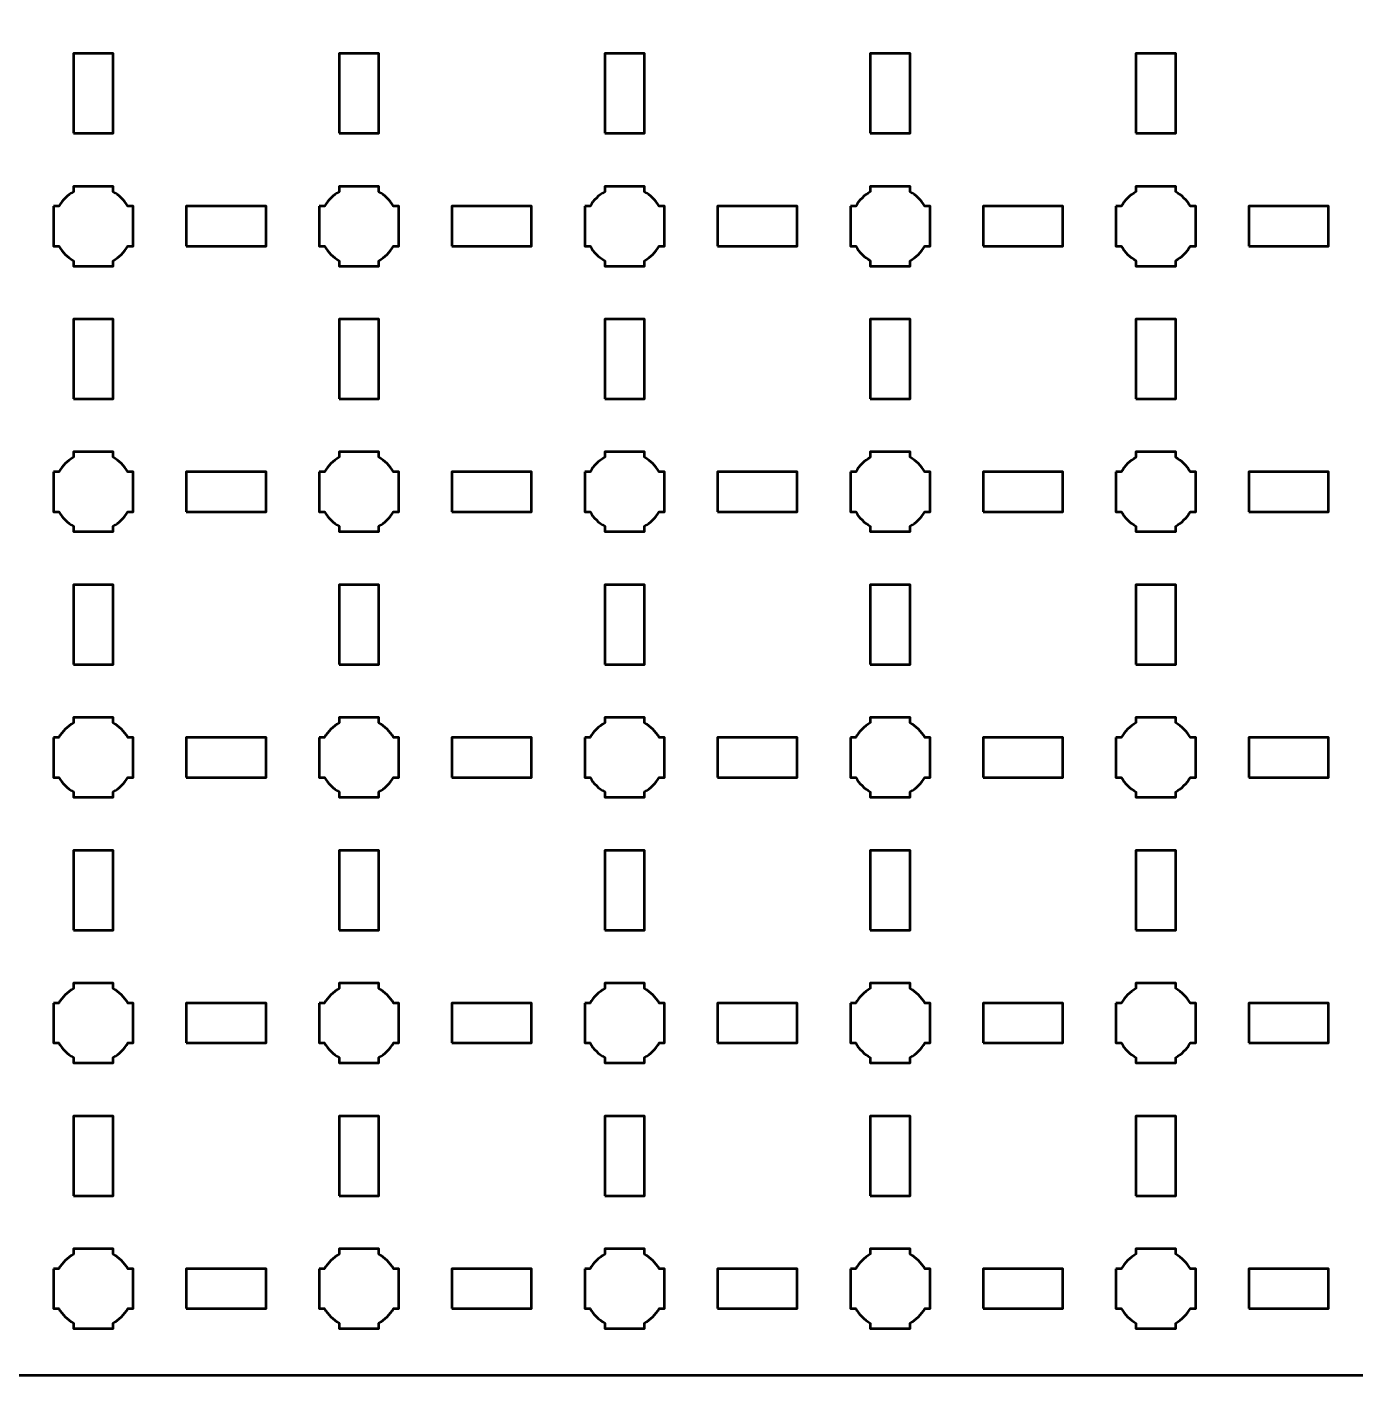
# Model space of a CAD drawing. Header units: centimetres. Extents: x -31.1 to 10.2, y -35.5 to 5.8.
# Drawn here: x -21 to -11, y -35.5 to -25.35 of the extents above; entities that cross this region are included whole.
import ezdxf

# ---------------------------------------------------------------- set-up
doc = ezdxf.new("R2010")
doc.units = ezdxf.units.CM
doc.header["$MEASUREMENT"] = 0
doc.layers.add('Layer 1', color=7, linetype='Continuous')

msp = doc.modelspace()

# ---------------------------------------------------------------- linework, layer by layer
at = {"layer": 'Layer 1', "color": 250, "lineweight": 53}
for points in [[(-20.65, -26.15), (-20.35, -26.15), (-20.35, -25.55), (-20.65, -25.55), (-20.65, -26.15)], [(-18.65, -26.15), (-18.35, -26.15), (-18.35, -25.55), (-18.65, -25.55), (-18.65, -26.15)], [(-16.65, -26.15), (-16.35, -26.15), (-16.35, -25.55), (-16.65, -25.55), (-16.65, -26.15)], [(-14.65, -26.15), (-14.35, -26.15), (-14.35, -25.55), (-14.65, -25.55), (-14.65, -26.15)], [(-12.65, -26.15), (-12.35, -26.15), (-12.35, -25.55), (-12.65, -25.55), (-12.65, -26.15)], [(-19.8, -27), (-19.2, -27), (-19.2, -26.7), (-19.8, -26.7), (-19.8, -27)], [(-17.8, -27), (-17.2, -27), (-17.2, -26.7), (-17.8, -26.7), (-17.8, -27)], [(-15.8, -27), (-15.2, -27), (-15.2, -26.7), (-15.8, -26.7), (-15.8, -27)], [(-13.8, -27), (-13.2, -27), (-13.2, -26.7), (-13.8, -26.7), (-13.8, -27)], [(-11.8, -27), (-11.2, -27), (-11.2, -26.7), (-11.8, -26.7), (-11.8, -27)], [(-20.65, -28.15), (-20.35, -28.15), (-20.35, -27.55), (-20.65, -27.55), (-20.65, -28.15)], [(-18.65, -28.15), (-18.35, -28.15), (-18.35, -27.55), (-18.65, -27.55), (-18.65, -28.15)], [(-16.65, -28.15), (-16.35, -28.15), (-16.35, -27.55), (-16.65, -27.55), (-16.65, -28.15)], [(-14.65, -28.15), (-14.35, -28.15), (-14.35, -27.55), (-14.65, -27.55), (-14.65, -28.15)], [(-12.65, -28.15), (-12.35, -28.15), (-12.35, -27.55), (-12.65, -27.55), (-12.65, -28.15)], [(-19.8, -29), (-19.2, -29), (-19.2, -28.7), (-19.8, -28.7), (-19.8, -29)], [(-17.8, -29), (-17.2, -29), (-17.2, -28.7), (-17.8, -28.7), (-17.8, -29)], [(-15.8, -29), (-15.2, -29), (-15.2, -28.7), (-15.8, -28.7), (-15.8, -29)], [(-13.8, -29), (-13.2, -29), (-13.2, -28.7), (-13.8, -28.7), (-13.8, -29)], [(-11.8, -29), (-11.2, -29), (-11.2, -28.7), (-11.8, -28.7), (-11.8, -29)], [(-20.65, -30.15), (-20.35, -30.15), (-20.35, -29.55), (-20.65, -29.55), (-20.65, -30.15)], [(-18.65, -30.15), (-18.35, -30.15), (-18.35, -29.55), (-18.65, -29.55), (-18.65, -30.15)], [(-16.65, -30.15), (-16.35, -30.15), (-16.35, -29.55), (-16.65, -29.55), (-16.65, -30.15)], [(-14.65, -30.15), (-14.35, -30.15), (-14.35, -29.55), (-14.65, -29.55), (-14.65, -30.15)], [(-12.65, -30.15), (-12.35, -30.15), (-12.35, -29.55), (-12.65, -29.55), (-12.65, -30.15)], [(-19.8, -31), (-19.2, -31), (-19.2, -30.7), (-19.8, -30.7), (-19.8, -31)], [(-17.8, -31), (-17.2, -31), (-17.2, -30.7), (-17.8, -30.7), (-17.8, -31)], [(-15.8, -31), (-15.2, -31), (-15.2, -30.7), (-15.8, -30.7), (-15.8, -31)], [(-13.8, -31), (-13.2, -31), (-13.2, -30.7), (-13.8, -30.7), (-13.8, -31)], [(-11.8, -31), (-11.2, -31), (-11.2, -30.7), (-11.8, -30.7), (-11.8, -31)], [(-20.65, -32.15), (-20.35, -32.15), (-20.35, -31.55), (-20.65, -31.55), (-20.65, -32.15)], [(-18.65, -32.15), (-18.35, -32.15), (-18.35, -31.55), (-18.65, -31.55), (-18.65, -32.15)], [(-16.65, -32.15), (-16.35, -32.15), (-16.35, -31.55), (-16.65, -31.55), (-16.65, -32.15)], [(-14.65, -32.15), (-14.35, -32.15), (-14.35, -31.55), (-14.65, -31.55), (-14.65, -32.15)], [(-12.65, -32.15), (-12.35, -32.15), (-12.35, -31.55), (-12.65, -31.55), (-12.65, -32.15)], [(-19.8, -33), (-19.2, -33), (-19.2, -32.7), (-19.8, -32.7), (-19.8, -33)], [(-17.8, -33), (-17.2, -33), (-17.2, -32.7), (-17.8, -32.7), (-17.8, -33)], [(-15.8, -33), (-15.2, -33), (-15.2, -32.7), (-15.8, -32.7), (-15.8, -33)], [(-13.8, -33), (-13.2, -33), (-13.2, -32.7), (-13.8, -32.7), (-13.8, -33)], [(-11.8, -33), (-11.2, -33), (-11.2, -32.7), (-11.8, -32.7), (-11.8, -33)], [(-20.65, -34.15), (-20.35, -34.15), (-20.35, -33.55), (-20.65, -33.55), (-20.65, -34.15)], [(-18.65, -34.15), (-18.35, -34.15), (-18.35, -33.55), (-18.65, -33.55), (-18.65, -34.15)], [(-16.65, -34.15), (-16.35, -34.15), (-16.35, -33.55), (-16.65, -33.55), (-16.65, -34.15)], [(-14.65, -34.15), (-14.35, -34.15), (-14.35, -33.55), (-14.65, -33.55), (-14.65, -34.15)], [(-12.65, -34.15), (-12.35, -34.15), (-12.35, -33.55), (-12.65, -33.55), (-12.65, -34.15)], [(-19.8, -35), (-19.2, -35), (-19.2, -34.7), (-19.8, -34.7), (-19.8, -35)], [(-17.8, -35), (-17.2, -35), (-17.2, -34.7), (-17.8, -34.7), (-17.8, -35)], [(-15.8, -35), (-15.2, -35), (-15.2, -34.7), (-15.8, -34.7), (-15.8, -35)], [(-13.8, -35), (-13.2, -35), (-13.2, -34.7), (-13.8, -34.7), (-13.8, -35)], [(-11.8, -35), (-11.2, -35), (-11.2, -34.7), (-11.8, -34.7), (-11.8, -35)]]:
    msp.add_lwpolyline(points, close=True, dxfattribs=at)
msp.add_open_spline([(-31.15, -35), (-31.15, -35), (-31.15, 5.3), (-31.15, 5.3), (-31.15, 5.3), (-31.15, 5.57609), (-30.92609, 5.8), (-30.65, 5.8), (-30.65, 5.8), (-30.65, 5.8), (9.65, 5.8), (9.65, 5.8), (9.65, 5.8), (9.92609, 5.8), (10.15, 5.57609), (10.15, 5.3), (10.15, 5.3), (10.15, 5.3), (10.15, -35), (10.15, -35), (10.15, -35), (10.15, -35.27609), (9.92609, -35.5), (9.65, -35.5), (9.65, -35.5), (9.65, -35.5), (-30.65, -35.5), (-30.65, -35.5), (-30.65, -35.5), (-30.92609, -35.5), (-31.15, -35.27609), (-31.15, -35)], degree=3, knots=[0, 0, 0, 0, 0.125, 0.125, 0.125, 0.125, 0.25, 0.25, 0.25, 0.25, 0.375, 0.375, 0.375, 0.375, 0.5, 0.5, 0.5, 0.5, 0.625, 0.625, 0.625, 0.625, 0.75, 0.75, 0.75, 0.75, 0.875, 0.875, 0.875, 0.875, 1, 1, 1, 1], dxfattribs=at)
at = {"layer": 'Layer 1', "lineweight": 53}
for points in [[(-20.8, -26.7), (-20.8, -26.7), (-20.75985, -26.7), (-20.75985, -26.7), (-20.75985, -26.7), (-20.7335, -26.65447), (-20.69553, -26.6165), (-20.65, -26.59015), (-20.65, -26.59015), (-20.65, -26.59015), (-20.65, -26.55), (-20.65, -26.55), (-20.65, -26.55), (-20.65, -26.55), (-20.5, -26.55), (-20.5, -26.55), (-20.5, -26.55), (-20.5, -26.55), (-20.35, -26.55), (-20.35, -26.55), (-20.35, -26.55), (-20.35, -26.55), (-20.35, -26.59015), (-20.35, -26.59015), (-20.35, -26.59015), (-20.30447, -26.6165), (-20.2665, -26.65447), (-20.24015, -26.7), (-20.24015, -26.7), (-20.24015, -26.7), (-20.2, -26.7), (-20.2, -26.7), (-20.2, -26.7), (-20.2, -26.7), (-20.2, -26.85), (-20.2, -26.85), (-20.2, -26.85), (-20.2, -26.85), (-20.2, -27), (-20.2, -27), (-20.2, -27), (-20.2, -27), (-20.24015, -27), (-20.24015, -27), (-20.24015, -27), (-20.2665, -27.04553), (-20.30447, -27.0835), (-20.35, -27.10985), (-20.35, -27.10985), (-20.35, -27.10985), (-20.35, -27.15), (-20.35, -27.15), (-20.35, -27.15), (-20.35, -27.15), (-20.5, -27.15), (-20.5, -27.15), (-20.5, -27.15), (-20.5, -27.15), (-20.65, -27.15), (-20.65, -27.15), (-20.65, -27.15), (-20.65, -27.15), (-20.65, -27.10985), (-20.65, -27.10985), (-20.65, -27.10985), (-20.69553, -27.0835), (-20.7335, -27.04553), (-20.75985, -27), (-20.75985, -27), (-20.75985, -27), (-20.8, -27), (-20.8, -27), (-20.8, -27), (-20.8, -27), (-20.8, -26.85), (-20.8, -26.85), (-20.8, -26.85), (-20.8, -26.85), (-20.8, -26.7), (-20.8, -26.7)], [(-18.8, -26.7), (-18.8, -26.7), (-18.75985, -26.7), (-18.75985, -26.7), (-18.75985, -26.7), (-18.7335, -26.65447), (-18.69553, -26.6165), (-18.65, -26.59015), (-18.65, -26.59015), (-18.65, -26.59015), (-18.65, -26.55), (-18.65, -26.55), (-18.65, -26.55), (-18.65, -26.55), (-18.5, -26.55), (-18.5, -26.55), (-18.5, -26.55), (-18.5, -26.55), (-18.35, -26.55), (-18.35, -26.55), (-18.35, -26.55), (-18.35, -26.55), (-18.35, -26.59015), (-18.35, -26.59015), (-18.35, -26.59015), (-18.30447, -26.6165), (-18.2665, -26.65447), (-18.24015, -26.7), (-18.24015, -26.7), (-18.24015, -26.7), (-18.2, -26.7), (-18.2, -26.7), (-18.2, -26.7), (-18.2, -26.7), (-18.2, -26.85), (-18.2, -26.85), (-18.2, -26.85), (-18.2, -26.85), (-18.2, -27), (-18.2, -27), (-18.2, -27), (-18.2, -27), (-18.24015, -27), (-18.24015, -27), (-18.24015, -27), (-18.2665, -27.04553), (-18.30447, -27.0835), (-18.35, -27.10985), (-18.35, -27.10985), (-18.35, -27.10985), (-18.35, -27.15), (-18.35, -27.15), (-18.35, -27.15), (-18.35, -27.15), (-18.5, -27.15), (-18.5, -27.15), (-18.5, -27.15), (-18.5, -27.15), (-18.65, -27.15), (-18.65, -27.15), (-18.65, -27.15), (-18.65, -27.15), (-18.65, -27.10985), (-18.65, -27.10985), (-18.65, -27.10985), (-18.69553, -27.0835), (-18.7335, -27.04553), (-18.75985, -27), (-18.75985, -27), (-18.75985, -27), (-18.8, -27), (-18.8, -27), (-18.8, -27), (-18.8, -27), (-18.8, -26.85), (-18.8, -26.85), (-18.8, -26.85), (-18.8, -26.85), (-18.8, -26.7), (-18.8, -26.7)], [(-16.8, -26.7), (-16.8, -26.7), (-16.75985, -26.7), (-16.75985, -26.7), (-16.75985, -26.7), (-16.7335, -26.65447), (-16.69553, -26.6165), (-16.65, -26.59015), (-16.65, -26.59015), (-16.65, -26.59015), (-16.65, -26.55), (-16.65, -26.55), (-16.65, -26.55), (-16.65, -26.55), (-16.5, -26.55), (-16.5, -26.55), (-16.5, -26.55), (-16.5, -26.55), (-16.35, -26.55), (-16.35, -26.55), (-16.35, -26.55), (-16.35, -26.55), (-16.35, -26.59015), (-16.35, -26.59015), (-16.35, -26.59015), (-16.30447, -26.6165), (-16.2665, -26.65447), (-16.24015, -26.7), (-16.24015, -26.7), (-16.24015, -26.7), (-16.2, -26.7), (-16.2, -26.7), (-16.2, -26.7), (-16.2, -26.7), (-16.2, -26.85), (-16.2, -26.85), (-16.2, -26.85), (-16.2, -26.85), (-16.2, -27), (-16.2, -27), (-16.2, -27), (-16.2, -27), (-16.24015, -27), (-16.24015, -27), (-16.24015, -27), (-16.2665, -27.04553), (-16.30447, -27.0835), (-16.35, -27.10985), (-16.35, -27.10985), (-16.35, -27.10985), (-16.35, -27.15), (-16.35, -27.15), (-16.35, -27.15), (-16.35, -27.15), (-16.5, -27.15), (-16.5, -27.15), (-16.5, -27.15), (-16.5, -27.15), (-16.65, -27.15), (-16.65, -27.15), (-16.65, -27.15), (-16.65, -27.15), (-16.65, -27.10985), (-16.65, -27.10985), (-16.65, -27.10985), (-16.69553, -27.0835), (-16.7335, -27.04553), (-16.75985, -27), (-16.75985, -27), (-16.75985, -27), (-16.8, -27), (-16.8, -27), (-16.8, -27), (-16.8, -27), (-16.8, -26.85), (-16.8, -26.85), (-16.8, -26.85), (-16.8, -26.85), (-16.8, -26.7), (-16.8, -26.7)], [(-14.8, -26.7), (-14.8, -26.7), (-14.75985, -26.7), (-14.75985, -26.7), (-14.75985, -26.7), (-14.7335, -26.65447), (-14.69553, -26.6165), (-14.65, -26.59015), (-14.65, -26.59015), (-14.65, -26.59015), (-14.65, -26.55), (-14.65, -26.55), (-14.65, -26.55), (-14.65, -26.55), (-14.5, -26.55), (-14.5, -26.55), (-14.5, -26.55), (-14.5, -26.55), (-14.35, -26.55), (-14.35, -26.55), (-14.35, -26.55), (-14.35, -26.55), (-14.35, -26.59015), (-14.35, -26.59015), (-14.35, -26.59015), (-14.30447, -26.6165), (-14.2665, -26.65447), (-14.24015, -26.7), (-14.24015, -26.7), (-14.24015, -26.7), (-14.2, -26.7), (-14.2, -26.7), (-14.2, -26.7), (-14.2, -26.7), (-14.2, -26.85), (-14.2, -26.85), (-14.2, -26.85), (-14.2, -26.85), (-14.2, -27), (-14.2, -27), (-14.2, -27), (-14.2, -27), (-14.24015, -27), (-14.24015, -27), (-14.24015, -27), (-14.2665, -27.04553), (-14.30447, -27.0835), (-14.35, -27.10985), (-14.35, -27.10985), (-14.35, -27.10985), (-14.35, -27.15), (-14.35, -27.15), (-14.35, -27.15), (-14.35, -27.15), (-14.5, -27.15), (-14.5, -27.15), (-14.5, -27.15), (-14.5, -27.15), (-14.65, -27.15), (-14.65, -27.15), (-14.65, -27.15), (-14.65, -27.15), (-14.65, -27.10985), (-14.65, -27.10985), (-14.65, -27.10985), (-14.69553, -27.0835), (-14.7335, -27.04553), (-14.75985, -27), (-14.75985, -27), (-14.75985, -27), (-14.8, -27), (-14.8, -27), (-14.8, -27), (-14.8, -27), (-14.8, -26.85), (-14.8, -26.85), (-14.8, -26.85), (-14.8, -26.85), (-14.8, -26.7), (-14.8, -26.7)], [(-12.8, -26.7), (-12.8, -26.7), (-12.75985, -26.7), (-12.75985, -26.7), (-12.75985, -26.7), (-12.7335, -26.65447), (-12.69553, -26.6165), (-12.65, -26.59015), (-12.65, -26.59015), (-12.65, -26.59015), (-12.65, -26.55), (-12.65, -26.55), (-12.65, -26.55), (-12.65, -26.55), (-12.5, -26.55), (-12.5, -26.55), (-12.5, -26.55), (-12.5, -26.55), (-12.35, -26.55), (-12.35, -26.55), (-12.35, -26.55), (-12.35, -26.55), (-12.35, -26.59015), (-12.35, -26.59015), (-12.35, -26.59015), (-12.30447, -26.6165), (-12.2665, -26.65447), (-12.24015, -26.7), (-12.24015, -26.7), (-12.24015, -26.7), (-12.2, -26.7), (-12.2, -26.7), (-12.2, -26.7), (-12.2, -26.7), (-12.2, -26.85), (-12.2, -26.85), (-12.2, -26.85), (-12.2, -26.85), (-12.2, -27), (-12.2, -27), (-12.2, -27), (-12.2, -27), (-12.24015, -27), (-12.24015, -27), (-12.24015, -27), (-12.2665, -27.04553), (-12.30447, -27.0835), (-12.35, -27.10985), (-12.35, -27.10985), (-12.35, -27.10985), (-12.35, -27.15), (-12.35, -27.15), (-12.35, -27.15), (-12.35, -27.15), (-12.5, -27.15), (-12.5, -27.15), (-12.5, -27.15), (-12.5, -27.15), (-12.65, -27.15), (-12.65, -27.15), (-12.65, -27.15), (-12.65, -27.15), (-12.65, -27.10985), (-12.65, -27.10985), (-12.65, -27.10985), (-12.69553, -27.0835), (-12.7335, -27.04553), (-12.75985, -27), (-12.75985, -27), (-12.75985, -27), (-12.8, -27), (-12.8, -27), (-12.8, -27), (-12.8, -27), (-12.8, -26.85), (-12.8, -26.85), (-12.8, -26.85), (-12.8, -26.85), (-12.8, -26.7), (-12.8, -26.7)], [(-20.8, -28.7), (-20.8, -28.7), (-20.75985, -28.7), (-20.75985, -28.7), (-20.75985, -28.7), (-20.7335, -28.65447), (-20.69553, -28.6165), (-20.65, -28.59015), (-20.65, -28.59015), (-20.65, -28.59015), (-20.65, -28.55), (-20.65, -28.55), (-20.65, -28.55), (-20.65, -28.55), (-20.5, -28.55), (-20.5, -28.55), (-20.5, -28.55), (-20.5, -28.55), (-20.35, -28.55), (-20.35, -28.55), (-20.35, -28.55), (-20.35, -28.55), (-20.35, -28.59015), (-20.35, -28.59015), (-20.35, -28.59015), (-20.30447, -28.6165), (-20.2665, -28.65447), (-20.24015, -28.7), (-20.24015, -28.7), (-20.24015, -28.7), (-20.2, -28.7), (-20.2, -28.7), (-20.2, -28.7), (-20.2, -28.7), (-20.2, -28.85), (-20.2, -28.85), (-20.2, -28.85), (-20.2, -28.85), (-20.2, -29), (-20.2, -29), (-20.2, -29), (-20.2, -29), (-20.24015, -29), (-20.24015, -29), (-20.24015, -29), (-20.2665, -29.04553), (-20.30447, -29.0835), (-20.35, -29.10985), (-20.35, -29.10985), (-20.35, -29.10985), (-20.35, -29.15), (-20.35, -29.15), (-20.35, -29.15), (-20.35, -29.15), (-20.5, -29.15), (-20.5, -29.15), (-20.5, -29.15), (-20.5, -29.15), (-20.65, -29.15), (-20.65, -29.15), (-20.65, -29.15), (-20.65, -29.15), (-20.65, -29.10985), (-20.65, -29.10985), (-20.65, -29.10985), (-20.69553, -29.0835), (-20.7335, -29.04553), (-20.75985, -29), (-20.75985, -29), (-20.75985, -29), (-20.8, -29), (-20.8, -29), (-20.8, -29), (-20.8, -29), (-20.8, -28.85), (-20.8, -28.85), (-20.8, -28.85), (-20.8, -28.85), (-20.8, -28.7), (-20.8, -28.7)], [(-18.8, -28.7), (-18.8, -28.7), (-18.75985, -28.7), (-18.75985, -28.7), (-18.75985, -28.7), (-18.7335, -28.65447), (-18.69553, -28.6165), (-18.65, -28.59015), (-18.65, -28.59015), (-18.65, -28.59015), (-18.65, -28.55), (-18.65, -28.55), (-18.65, -28.55), (-18.65, -28.55), (-18.5, -28.55), (-18.5, -28.55), (-18.5, -28.55), (-18.5, -28.55), (-18.35, -28.55), (-18.35, -28.55), (-18.35, -28.55), (-18.35, -28.55), (-18.35, -28.59015), (-18.35, -28.59015), (-18.35, -28.59015), (-18.30447, -28.6165), (-18.2665, -28.65447), (-18.24015, -28.7), (-18.24015, -28.7), (-18.24015, -28.7), (-18.2, -28.7), (-18.2, -28.7), (-18.2, -28.7), (-18.2, -28.7), (-18.2, -28.85), (-18.2, -28.85), (-18.2, -28.85), (-18.2, -28.85), (-18.2, -29), (-18.2, -29), (-18.2, -29), (-18.2, -29), (-18.24015, -29), (-18.24015, -29), (-18.24015, -29), (-18.2665, -29.04553), (-18.30447, -29.0835), (-18.35, -29.10985), (-18.35, -29.10985), (-18.35, -29.10985), (-18.35, -29.15), (-18.35, -29.15), (-18.35, -29.15), (-18.35, -29.15), (-18.5, -29.15), (-18.5, -29.15), (-18.5, -29.15), (-18.5, -29.15), (-18.65, -29.15), (-18.65, -29.15), (-18.65, -29.15), (-18.65, -29.15), (-18.65, -29.10985), (-18.65, -29.10985), (-18.65, -29.10985), (-18.69553, -29.0835), (-18.7335, -29.04553), (-18.75985, -29), (-18.75985, -29), (-18.75985, -29), (-18.8, -29), (-18.8, -29), (-18.8, -29), (-18.8, -29), (-18.8, -28.85), (-18.8, -28.85), (-18.8, -28.85), (-18.8, -28.85), (-18.8, -28.7), (-18.8, -28.7)], [(-16.8, -28.7), (-16.8, -28.7), (-16.75985, -28.7), (-16.75985, -28.7), (-16.75985, -28.7), (-16.7335, -28.65447), (-16.69553, -28.6165), (-16.65, -28.59015), (-16.65, -28.59015), (-16.65, -28.59015), (-16.65, -28.55), (-16.65, -28.55), (-16.65, -28.55), (-16.65, -28.55), (-16.5, -28.55), (-16.5, -28.55), (-16.5, -28.55), (-16.5, -28.55), (-16.35, -28.55), (-16.35, -28.55), (-16.35, -28.55), (-16.35, -28.55), (-16.35, -28.59015), (-16.35, -28.59015), (-16.35, -28.59015), (-16.30447, -28.6165), (-16.2665, -28.65447), (-16.24015, -28.7), (-16.24015, -28.7), (-16.24015, -28.7), (-16.2, -28.7), (-16.2, -28.7), (-16.2, -28.7), (-16.2, -28.7), (-16.2, -28.85), (-16.2, -28.85), (-16.2, -28.85), (-16.2, -28.85), (-16.2, -29), (-16.2, -29), (-16.2, -29), (-16.2, -29), (-16.24015, -29), (-16.24015, -29), (-16.24015, -29), (-16.2665, -29.04553), (-16.30447, -29.0835), (-16.35, -29.10985), (-16.35, -29.10985), (-16.35, -29.10985), (-16.35, -29.15), (-16.35, -29.15), (-16.35, -29.15), (-16.35, -29.15), (-16.5, -29.15), (-16.5, -29.15), (-16.5, -29.15), (-16.5, -29.15), (-16.65, -29.15), (-16.65, -29.15), (-16.65, -29.15), (-16.65, -29.15), (-16.65, -29.10985), (-16.65, -29.10985), (-16.65, -29.10985), (-16.69553, -29.0835), (-16.7335, -29.04553), (-16.75985, -29), (-16.75985, -29), (-16.75985, -29), (-16.8, -29), (-16.8, -29), (-16.8, -29), (-16.8, -29), (-16.8, -28.85), (-16.8, -28.85), (-16.8, -28.85), (-16.8, -28.85), (-16.8, -28.7), (-16.8, -28.7)], [(-14.8, -28.7), (-14.8, -28.7), (-14.75985, -28.7), (-14.75985, -28.7), (-14.75985, -28.7), (-14.7335, -28.65447), (-14.69553, -28.6165), (-14.65, -28.59015), (-14.65, -28.59015), (-14.65, -28.59015), (-14.65, -28.55), (-14.65, -28.55), (-14.65, -28.55), (-14.65, -28.55), (-14.5, -28.55), (-14.5, -28.55), (-14.5, -28.55), (-14.5, -28.55), (-14.35, -28.55), (-14.35, -28.55), (-14.35, -28.55), (-14.35, -28.55), (-14.35, -28.59015), (-14.35, -28.59015), (-14.35, -28.59015), (-14.30447, -28.6165), (-14.2665, -28.65447), (-14.24015, -28.7), (-14.24015, -28.7), (-14.24015, -28.7), (-14.2, -28.7), (-14.2, -28.7), (-14.2, -28.7), (-14.2, -28.7), (-14.2, -28.85), (-14.2, -28.85), (-14.2, -28.85), (-14.2, -28.85), (-14.2, -29), (-14.2, -29), (-14.2, -29), (-14.2, -29), (-14.24015, -29), (-14.24015, -29), (-14.24015, -29), (-14.2665, -29.04553), (-14.30447, -29.0835), (-14.35, -29.10985), (-14.35, -29.10985), (-14.35, -29.10985), (-14.35, -29.15), (-14.35, -29.15), (-14.35, -29.15), (-14.35, -29.15), (-14.5, -29.15), (-14.5, -29.15), (-14.5, -29.15), (-14.5, -29.15), (-14.65, -29.15), (-14.65, -29.15), (-14.65, -29.15), (-14.65, -29.15), (-14.65, -29.10985), (-14.65, -29.10985), (-14.65, -29.10985), (-14.69553, -29.0835), (-14.7335, -29.04553), (-14.75985, -29), (-14.75985, -29), (-14.75985, -29), (-14.8, -29), (-14.8, -29), (-14.8, -29), (-14.8, -29), (-14.8, -28.85), (-14.8, -28.85), (-14.8, -28.85), (-14.8, -28.85), (-14.8, -28.7), (-14.8, -28.7)], [(-12.8, -28.7), (-12.8, -28.7), (-12.75985, -28.7), (-12.75985, -28.7), (-12.75985, -28.7), (-12.7335, -28.65447), (-12.69553, -28.6165), (-12.65, -28.59015), (-12.65, -28.59015), (-12.65, -28.59015), (-12.65, -28.55), (-12.65, -28.55), (-12.65, -28.55), (-12.65, -28.55), (-12.5, -28.55), (-12.5, -28.55), (-12.5, -28.55), (-12.5, -28.55), (-12.35, -28.55), (-12.35, -28.55), (-12.35, -28.55), (-12.35, -28.55), (-12.35, -28.59015), (-12.35, -28.59015), (-12.35, -28.59015), (-12.30447, -28.6165), (-12.2665, -28.65447), (-12.24015, -28.7), (-12.24015, -28.7), (-12.24015, -28.7), (-12.2, -28.7), (-12.2, -28.7), (-12.2, -28.7), (-12.2, -28.7), (-12.2, -28.85), (-12.2, -28.85), (-12.2, -28.85), (-12.2, -28.85), (-12.2, -29), (-12.2, -29), (-12.2, -29), (-12.2, -29), (-12.24015, -29), (-12.24015, -29), (-12.24015, -29), (-12.2665, -29.04553), (-12.30447, -29.0835), (-12.35, -29.10985), (-12.35, -29.10985), (-12.35, -29.10985), (-12.35, -29.15), (-12.35, -29.15), (-12.35, -29.15), (-12.35, -29.15), (-12.5, -29.15), (-12.5, -29.15), (-12.5, -29.15), (-12.5, -29.15), (-12.65, -29.15), (-12.65, -29.15), (-12.65, -29.15), (-12.65, -29.15), (-12.65, -29.10985), (-12.65, -29.10985), (-12.65, -29.10985), (-12.69553, -29.0835), (-12.7335, -29.04553), (-12.75985, -29), (-12.75985, -29), (-12.75985, -29), (-12.8, -29), (-12.8, -29), (-12.8, -29), (-12.8, -29), (-12.8, -28.85), (-12.8, -28.85), (-12.8, -28.85), (-12.8, -28.85), (-12.8, -28.7), (-12.8, -28.7)], [(-20.8, -30.7), (-20.8, -30.7), (-20.75985, -30.7), (-20.75985, -30.7), (-20.75985, -30.7), (-20.7335, -30.65447), (-20.69553, -30.6165), (-20.65, -30.59015), (-20.65, -30.59015), (-20.65, -30.59015), (-20.65, -30.55), (-20.65, -30.55), (-20.65, -30.55), (-20.65, -30.55), (-20.5, -30.55), (-20.5, -30.55), (-20.5, -30.55), (-20.5, -30.55), (-20.35, -30.55), (-20.35, -30.55), (-20.35, -30.55), (-20.35, -30.55), (-20.35, -30.59015), (-20.35, -30.59015), (-20.35, -30.59015), (-20.30447, -30.6165), (-20.2665, -30.65447), (-20.24015, -30.7), (-20.24015, -30.7), (-20.24015, -30.7), (-20.2, -30.7), (-20.2, -30.7), (-20.2, -30.7), (-20.2, -30.7), (-20.2, -30.85), (-20.2, -30.85), (-20.2, -30.85), (-20.2, -30.85), (-20.2, -31), (-20.2, -31), (-20.2, -31), (-20.2, -31), (-20.24015, -31), (-20.24015, -31), (-20.24015, -31), (-20.2665, -31.04553), (-20.30447, -31.0835), (-20.35, -31.10985), (-20.35, -31.10985), (-20.35, -31.10985), (-20.35, -31.15), (-20.35, -31.15), (-20.35, -31.15), (-20.35, -31.15), (-20.5, -31.15), (-20.5, -31.15), (-20.5, -31.15), (-20.5, -31.15), (-20.65, -31.15), (-20.65, -31.15), (-20.65, -31.15), (-20.65, -31.15), (-20.65, -31.10985), (-20.65, -31.10985), (-20.65, -31.10985), (-20.69553, -31.0835), (-20.7335, -31.04553), (-20.75985, -31), (-20.75985, -31), (-20.75985, -31), (-20.8, -31), (-20.8, -31), (-20.8, -31), (-20.8, -31), (-20.8, -30.85), (-20.8, -30.85), (-20.8, -30.85), (-20.8, -30.85), (-20.8, -30.7), (-20.8, -30.7)], [(-18.8, -30.7), (-18.8, -30.7), (-18.75985, -30.7), (-18.75985, -30.7), (-18.75985, -30.7), (-18.7335, -30.65447), (-18.69553, -30.6165), (-18.65, -30.59015), (-18.65, -30.59015), (-18.65, -30.59015), (-18.65, -30.55), (-18.65, -30.55), (-18.65, -30.55), (-18.65, -30.55), (-18.5, -30.55), (-18.5, -30.55), (-18.5, -30.55), (-18.5, -30.55), (-18.35, -30.55), (-18.35, -30.55), (-18.35, -30.55), (-18.35, -30.55), (-18.35, -30.59015), (-18.35, -30.59015), (-18.35, -30.59015), (-18.30447, -30.6165), (-18.2665, -30.65447), (-18.24015, -30.7), (-18.24015, -30.7), (-18.24015, -30.7), (-18.2, -30.7), (-18.2, -30.7), (-18.2, -30.7), (-18.2, -30.7), (-18.2, -30.85), (-18.2, -30.85), (-18.2, -30.85), (-18.2, -30.85), (-18.2, -31), (-18.2, -31), (-18.2, -31), (-18.2, -31), (-18.24015, -31), (-18.24015, -31), (-18.24015, -31), (-18.2665, -31.04553), (-18.30447, -31.0835), (-18.35, -31.10985), (-18.35, -31.10985), (-18.35, -31.10985), (-18.35, -31.15), (-18.35, -31.15), (-18.35, -31.15), (-18.35, -31.15), (-18.5, -31.15), (-18.5, -31.15), (-18.5, -31.15), (-18.5, -31.15), (-18.65, -31.15), (-18.65, -31.15), (-18.65, -31.15), (-18.65, -31.15), (-18.65, -31.10985), (-18.65, -31.10985), (-18.65, -31.10985), (-18.69553, -31.0835), (-18.7335, -31.04553), (-18.75985, -31), (-18.75985, -31), (-18.75985, -31), (-18.8, -31), (-18.8, -31), (-18.8, -31), (-18.8, -31), (-18.8, -30.85), (-18.8, -30.85), (-18.8, -30.85), (-18.8, -30.85), (-18.8, -30.7), (-18.8, -30.7)], [(-16.8, -30.7), (-16.8, -30.7), (-16.75985, -30.7), (-16.75985, -30.7), (-16.75985, -30.7), (-16.7335, -30.65447), (-16.69553, -30.6165), (-16.65, -30.59015), (-16.65, -30.59015), (-16.65, -30.59015), (-16.65, -30.55), (-16.65, -30.55), (-16.65, -30.55), (-16.65, -30.55), (-16.5, -30.55), (-16.5, -30.55), (-16.5, -30.55), (-16.5, -30.55), (-16.35, -30.55), (-16.35, -30.55), (-16.35, -30.55), (-16.35, -30.55), (-16.35, -30.59015), (-16.35, -30.59015), (-16.35, -30.59015), (-16.30447, -30.6165), (-16.2665, -30.65447), (-16.24015, -30.7), (-16.24015, -30.7), (-16.24015, -30.7), (-16.2, -30.7), (-16.2, -30.7), (-16.2, -30.7), (-16.2, -30.7), (-16.2, -30.85), (-16.2, -30.85), (-16.2, -30.85), (-16.2, -30.85), (-16.2, -31), (-16.2, -31), (-16.2, -31), (-16.2, -31), (-16.24015, -31), (-16.24015, -31), (-16.24015, -31), (-16.2665, -31.04553), (-16.30447, -31.0835), (-16.35, -31.10985), (-16.35, -31.10985), (-16.35, -31.10985), (-16.35, -31.15), (-16.35, -31.15), (-16.35, -31.15), (-16.35, -31.15), (-16.5, -31.15), (-16.5, -31.15), (-16.5, -31.15), (-16.5, -31.15), (-16.65, -31.15), (-16.65, -31.15), (-16.65, -31.15), (-16.65, -31.15), (-16.65, -31.10985), (-16.65, -31.10985), (-16.65, -31.10985), (-16.69553, -31.0835), (-16.7335, -31.04553), (-16.75985, -31), (-16.75985, -31), (-16.75985, -31), (-16.8, -31), (-16.8, -31), (-16.8, -31), (-16.8, -31), (-16.8, -30.85), (-16.8, -30.85), (-16.8, -30.85), (-16.8, -30.85), (-16.8, -30.7), (-16.8, -30.7)], [(-14.8, -30.7), (-14.8, -30.7), (-14.75985, -30.7), (-14.75985, -30.7), (-14.75985, -30.7), (-14.7335, -30.65447), (-14.69553, -30.6165), (-14.65, -30.59015), (-14.65, -30.59015), (-14.65, -30.59015), (-14.65, -30.55), (-14.65, -30.55), (-14.65, -30.55), (-14.65, -30.55), (-14.5, -30.55), (-14.5, -30.55), (-14.5, -30.55), (-14.5, -30.55), (-14.35, -30.55), (-14.35, -30.55), (-14.35, -30.55), (-14.35, -30.55), (-14.35, -30.59015), (-14.35, -30.59015), (-14.35, -30.59015), (-14.30447, -30.6165), (-14.2665, -30.65447), (-14.24015, -30.7), (-14.24015, -30.7), (-14.24015, -30.7), (-14.2, -30.7), (-14.2, -30.7), (-14.2, -30.7), (-14.2, -30.7), (-14.2, -30.85), (-14.2, -30.85), (-14.2, -30.85), (-14.2, -30.85), (-14.2, -31), (-14.2, -31), (-14.2, -31), (-14.2, -31), (-14.24015, -31), (-14.24015, -31), (-14.24015, -31), (-14.2665, -31.04553), (-14.30447, -31.0835), (-14.35, -31.10985), (-14.35, -31.10985), (-14.35, -31.10985), (-14.35, -31.15), (-14.35, -31.15), (-14.35, -31.15), (-14.35, -31.15), (-14.5, -31.15), (-14.5, -31.15), (-14.5, -31.15), (-14.5, -31.15), (-14.65, -31.15), (-14.65, -31.15), (-14.65, -31.15), (-14.65, -31.15), (-14.65, -31.10985), (-14.65, -31.10985), (-14.65, -31.10985), (-14.69553, -31.0835), (-14.7335, -31.04553), (-14.75985, -31), (-14.75985, -31), (-14.75985, -31), (-14.8, -31), (-14.8, -31), (-14.8, -31), (-14.8, -31), (-14.8, -30.85), (-14.8, -30.85), (-14.8, -30.85), (-14.8, -30.85), (-14.8, -30.7), (-14.8, -30.7)], [(-12.8, -30.7), (-12.8, -30.7), (-12.75985, -30.7), (-12.75985, -30.7), (-12.75985, -30.7), (-12.7335, -30.65447), (-12.69553, -30.6165), (-12.65, -30.59015), (-12.65, -30.59015), (-12.65, -30.59015), (-12.65, -30.55), (-12.65, -30.55), (-12.65, -30.55), (-12.65, -30.55), (-12.5, -30.55), (-12.5, -30.55), (-12.5, -30.55), (-12.5, -30.55), (-12.35, -30.55), (-12.35, -30.55), (-12.35, -30.55), (-12.35, -30.55), (-12.35, -30.59015), (-12.35, -30.59015), (-12.35, -30.59015), (-12.30447, -30.6165), (-12.2665, -30.65447), (-12.24015, -30.7), (-12.24015, -30.7), (-12.24015, -30.7), (-12.2, -30.7), (-12.2, -30.7), (-12.2, -30.7), (-12.2, -30.7), (-12.2, -30.85), (-12.2, -30.85), (-12.2, -30.85), (-12.2, -30.85), (-12.2, -31), (-12.2, -31), (-12.2, -31), (-12.2, -31), (-12.24015, -31), (-12.24015, -31), (-12.24015, -31), (-12.2665, -31.04553), (-12.30447, -31.0835), (-12.35, -31.10985), (-12.35, -31.10985), (-12.35, -31.10985), (-12.35, -31.15), (-12.35, -31.15), (-12.35, -31.15), (-12.35, -31.15), (-12.5, -31.15), (-12.5, -31.15), (-12.5, -31.15), (-12.5, -31.15), (-12.65, -31.15), (-12.65, -31.15), (-12.65, -31.15), (-12.65, -31.15), (-12.65, -31.10985), (-12.65, -31.10985), (-12.65, -31.10985), (-12.69553, -31.0835), (-12.7335, -31.04553), (-12.75985, -31), (-12.75985, -31), (-12.75985, -31), (-12.8, -31), (-12.8, -31), (-12.8, -31), (-12.8, -31), (-12.8, -30.85), (-12.8, -30.85), (-12.8, -30.85), (-12.8, -30.85), (-12.8, -30.7), (-12.8, -30.7)], [(-20.8, -32.7), (-20.8, -32.7), (-20.75985, -32.7), (-20.75985, -32.7), (-20.75985, -32.7), (-20.7335, -32.65447), (-20.69553, -32.6165), (-20.65, -32.59015), (-20.65, -32.59015), (-20.65, -32.59015), (-20.65, -32.55), (-20.65, -32.55), (-20.65, -32.55), (-20.65, -32.55), (-20.5, -32.55), (-20.5, -32.55), (-20.5, -32.55), (-20.5, -32.55), (-20.35, -32.55), (-20.35, -32.55), (-20.35, -32.55), (-20.35, -32.55), (-20.35, -32.59015), (-20.35, -32.59015), (-20.35, -32.59015), (-20.30447, -32.6165), (-20.2665, -32.65447), (-20.24015, -32.7), (-20.24015, -32.7), (-20.24015, -32.7), (-20.2, -32.7), (-20.2, -32.7), (-20.2, -32.7), (-20.2, -32.7), (-20.2, -32.85), (-20.2, -32.85), (-20.2, -32.85), (-20.2, -32.85), (-20.2, -33), (-20.2, -33), (-20.2, -33), (-20.2, -33), (-20.24015, -33), (-20.24015, -33), (-20.24015, -33), (-20.2665, -33.04553), (-20.30447, -33.0835), (-20.35, -33.10985), (-20.35, -33.10985), (-20.35, -33.10985), (-20.35, -33.15), (-20.35, -33.15), (-20.35, -33.15), (-20.35, -33.15), (-20.5, -33.15), (-20.5, -33.15), (-20.5, -33.15), (-20.5, -33.15), (-20.65, -33.15), (-20.65, -33.15), (-20.65, -33.15), (-20.65, -33.15), (-20.65, -33.10985), (-20.65, -33.10985), (-20.65, -33.10985), (-20.69553, -33.0835), (-20.7335, -33.04553), (-20.75985, -33), (-20.75985, -33), (-20.75985, -33), (-20.8, -33), (-20.8, -33), (-20.8, -33), (-20.8, -33), (-20.8, -32.85), (-20.8, -32.85), (-20.8, -32.85), (-20.8, -32.85), (-20.8, -32.7), (-20.8, -32.7)], [(-18.8, -32.7), (-18.8, -32.7), (-18.75985, -32.7), (-18.75985, -32.7), (-18.75985, -32.7), (-18.7335, -32.65447), (-18.69553, -32.6165), (-18.65, -32.59015), (-18.65, -32.59015), (-18.65, -32.59015), (-18.65, -32.55), (-18.65, -32.55), (-18.65, -32.55), (-18.65, -32.55), (-18.5, -32.55), (-18.5, -32.55), (-18.5, -32.55), (-18.5, -32.55), (-18.35, -32.55), (-18.35, -32.55), (-18.35, -32.55), (-18.35, -32.55), (-18.35, -32.59015), (-18.35, -32.59015), (-18.35, -32.59015), (-18.30447, -32.6165), (-18.2665, -32.65447), (-18.24015, -32.7), (-18.24015, -32.7), (-18.24015, -32.7), (-18.2, -32.7), (-18.2, -32.7), (-18.2, -32.7), (-18.2, -32.7), (-18.2, -32.85), (-18.2, -32.85), (-18.2, -32.85), (-18.2, -32.85), (-18.2, -33), (-18.2, -33), (-18.2, -33), (-18.2, -33), (-18.24015, -33), (-18.24015, -33), (-18.24015, -33), (-18.2665, -33.04553), (-18.30447, -33.0835), (-18.35, -33.10985), (-18.35, -33.10985), (-18.35, -33.10985), (-18.35, -33.15), (-18.35, -33.15), (-18.35, -33.15), (-18.35, -33.15), (-18.5, -33.15), (-18.5, -33.15), (-18.5, -33.15), (-18.5, -33.15), (-18.65, -33.15), (-18.65, -33.15), (-18.65, -33.15), (-18.65, -33.15), (-18.65, -33.10985), (-18.65, -33.10985), (-18.65, -33.10985), (-18.69553, -33.0835), (-18.7335, -33.04553), (-18.75985, -33), (-18.75985, -33), (-18.75985, -33), (-18.8, -33), (-18.8, -33), (-18.8, -33), (-18.8, -33), (-18.8, -32.85), (-18.8, -32.85), (-18.8, -32.85), (-18.8, -32.85), (-18.8, -32.7), (-18.8, -32.7)], [(-16.8, -32.7), (-16.8, -32.7), (-16.75985, -32.7), (-16.75985, -32.7), (-16.75985, -32.7), (-16.7335, -32.65447), (-16.69553, -32.6165), (-16.65, -32.59015), (-16.65, -32.59015), (-16.65, -32.59015), (-16.65, -32.55), (-16.65, -32.55), (-16.65, -32.55), (-16.65, -32.55), (-16.5, -32.55), (-16.5, -32.55), (-16.5, -32.55), (-16.5, -32.55), (-16.35, -32.55), (-16.35, -32.55), (-16.35, -32.55), (-16.35, -32.55), (-16.35, -32.59015), (-16.35, -32.59015), (-16.35, -32.59015), (-16.30447, -32.6165), (-16.2665, -32.65447), (-16.24015, -32.7), (-16.24015, -32.7), (-16.24015, -32.7), (-16.2, -32.7), (-16.2, -32.7), (-16.2, -32.7), (-16.2, -32.7), (-16.2, -32.85), (-16.2, -32.85), (-16.2, -32.85), (-16.2, -32.85), (-16.2, -33), (-16.2, -33), (-16.2, -33), (-16.2, -33), (-16.24015, -33), (-16.24015, -33), (-16.24015, -33), (-16.2665, -33.04553), (-16.30447, -33.0835), (-16.35, -33.10985), (-16.35, -33.10985), (-16.35, -33.10985), (-16.35, -33.15), (-16.35, -33.15), (-16.35, -33.15), (-16.35, -33.15), (-16.5, -33.15), (-16.5, -33.15), (-16.5, -33.15), (-16.5, -33.15), (-16.65, -33.15), (-16.65, -33.15), (-16.65, -33.15), (-16.65, -33.15), (-16.65, -33.10985), (-16.65, -33.10985), (-16.65, -33.10985), (-16.69553, -33.0835), (-16.7335, -33.04553), (-16.75985, -33), (-16.75985, -33), (-16.75985, -33), (-16.8, -33), (-16.8, -33), (-16.8, -33), (-16.8, -33), (-16.8, -32.85), (-16.8, -32.85), (-16.8, -32.85), (-16.8, -32.85), (-16.8, -32.7), (-16.8, -32.7)], [(-14.8, -32.7), (-14.8, -32.7), (-14.75985, -32.7), (-14.75985, -32.7), (-14.75985, -32.7), (-14.7335, -32.65447), (-14.69553, -32.6165), (-14.65, -32.59015), (-14.65, -32.59015), (-14.65, -32.59015), (-14.65, -32.55), (-14.65, -32.55), (-14.65, -32.55), (-14.65, -32.55), (-14.5, -32.55), (-14.5, -32.55), (-14.5, -32.55), (-14.5, -32.55), (-14.35, -32.55), (-14.35, -32.55), (-14.35, -32.55), (-14.35, -32.55), (-14.35, -32.59015), (-14.35, -32.59015), (-14.35, -32.59015), (-14.30447, -32.6165), (-14.2665, -32.65447), (-14.24015, -32.7), (-14.24015, -32.7), (-14.24015, -32.7), (-14.2, -32.7), (-14.2, -32.7), (-14.2, -32.7), (-14.2, -32.7), (-14.2, -32.85), (-14.2, -32.85), (-14.2, -32.85), (-14.2, -32.85), (-14.2, -33), (-14.2, -33), (-14.2, -33), (-14.2, -33), (-14.24015, -33), (-14.24015, -33), (-14.24015, -33), (-14.2665, -33.04553), (-14.30447, -33.0835), (-14.35, -33.10985), (-14.35, -33.10985), (-14.35, -33.10985), (-14.35, -33.15), (-14.35, -33.15), (-14.35, -33.15), (-14.35, -33.15), (-14.5, -33.15), (-14.5, -33.15), (-14.5, -33.15), (-14.5, -33.15), (-14.65, -33.15), (-14.65, -33.15), (-14.65, -33.15), (-14.65, -33.15), (-14.65, -33.10985), (-14.65, -33.10985), (-14.65, -33.10985), (-14.69553, -33.0835), (-14.7335, -33.04553), (-14.75985, -33), (-14.75985, -33), (-14.75985, -33), (-14.8, -33), (-14.8, -33), (-14.8, -33), (-14.8, -33), (-14.8, -32.85), (-14.8, -32.85), (-14.8, -32.85), (-14.8, -32.85), (-14.8, -32.7), (-14.8, -32.7)], [(-12.8, -32.7), (-12.8, -32.7), (-12.75985, -32.7), (-12.75985, -32.7), (-12.75985, -32.7), (-12.7335, -32.65447), (-12.69553, -32.6165), (-12.65, -32.59015), (-12.65, -32.59015), (-12.65, -32.59015), (-12.65, -32.55), (-12.65, -32.55), (-12.65, -32.55), (-12.65, -32.55), (-12.5, -32.55), (-12.5, -32.55), (-12.5, -32.55), (-12.5, -32.55), (-12.35, -32.55), (-12.35, -32.55), (-12.35, -32.55), (-12.35, -32.55), (-12.35, -32.59015), (-12.35, -32.59015), (-12.35, -32.59015), (-12.30447, -32.6165), (-12.2665, -32.65447), (-12.24015, -32.7), (-12.24015, -32.7), (-12.24015, -32.7), (-12.2, -32.7), (-12.2, -32.7), (-12.2, -32.7), (-12.2, -32.7), (-12.2, -32.85), (-12.2, -32.85), (-12.2, -32.85), (-12.2, -32.85), (-12.2, -33), (-12.2, -33), (-12.2, -33), (-12.2, -33), (-12.24015, -33), (-12.24015, -33), (-12.24015, -33), (-12.2665, -33.04553), (-12.30447, -33.0835), (-12.35, -33.10985), (-12.35, -33.10985), (-12.35, -33.10985), (-12.35, -33.15), (-12.35, -33.15), (-12.35, -33.15), (-12.35, -33.15), (-12.5, -33.15), (-12.5, -33.15), (-12.5, -33.15), (-12.5, -33.15), (-12.65, -33.15), (-12.65, -33.15), (-12.65, -33.15), (-12.65, -33.15), (-12.65, -33.10985), (-12.65, -33.10985), (-12.65, -33.10985), (-12.69553, -33.0835), (-12.7335, -33.04553), (-12.75985, -33), (-12.75985, -33), (-12.75985, -33), (-12.8, -33), (-12.8, -33), (-12.8, -33), (-12.8, -33), (-12.8, -32.85), (-12.8, -32.85), (-12.8, -32.85), (-12.8, -32.85), (-12.8, -32.7), (-12.8, -32.7)], [(-20.8, -34.7), (-20.8, -34.7), (-20.75985, -34.7), (-20.75985, -34.7), (-20.75985, -34.7), (-20.7335, -34.65447), (-20.69553, -34.6165), (-20.65, -34.59015), (-20.65, -34.59015), (-20.65, -34.59015), (-20.65, -34.55), (-20.65, -34.55), (-20.65, -34.55), (-20.65, -34.55), (-20.5, -34.55), (-20.5, -34.55), (-20.5, -34.55), (-20.5, -34.55), (-20.35, -34.55), (-20.35, -34.55), (-20.35, -34.55), (-20.35, -34.55), (-20.35, -34.59015), (-20.35, -34.59015), (-20.35, -34.59015), (-20.30447, -34.6165), (-20.2665, -34.65447), (-20.24015, -34.7), (-20.24015, -34.7), (-20.24015, -34.7), (-20.2, -34.7), (-20.2, -34.7), (-20.2, -34.7), (-20.2, -34.7), (-20.2, -34.85), (-20.2, -34.85), (-20.2, -34.85), (-20.2, -34.85), (-20.2, -35), (-20.2, -35), (-20.2, -35), (-20.2, -35), (-20.24015, -35), (-20.24015, -35), (-20.24015, -35), (-20.2665, -35.04553), (-20.30447, -35.0835), (-20.35, -35.10985), (-20.35, -35.10985), (-20.35, -35.10985), (-20.35, -35.15), (-20.35, -35.15), (-20.35, -35.15), (-20.35, -35.15), (-20.5, -35.15), (-20.5, -35.15), (-20.5, -35.15), (-20.5, -35.15), (-20.65, -35.15), (-20.65, -35.15), (-20.65, -35.15), (-20.65, -35.15), (-20.65, -35.10985), (-20.65, -35.10985), (-20.65, -35.10985), (-20.69553, -35.0835), (-20.7335, -35.04553), (-20.75985, -35), (-20.75985, -35), (-20.75985, -35), (-20.8, -35), (-20.8, -35), (-20.8, -35), (-20.8, -35), (-20.8, -34.85), (-20.8, -34.85), (-20.8, -34.85), (-20.8, -34.85), (-20.8, -34.7), (-20.8, -34.7)], [(-18.8, -34.7), (-18.8, -34.7), (-18.75985, -34.7), (-18.75985, -34.7), (-18.75985, -34.7), (-18.7335, -34.65447), (-18.69553, -34.6165), (-18.65, -34.59015), (-18.65, -34.59015), (-18.65, -34.59015), (-18.65, -34.55), (-18.65, -34.55), (-18.65, -34.55), (-18.65, -34.55), (-18.5, -34.55), (-18.5, -34.55), (-18.5, -34.55), (-18.5, -34.55), (-18.35, -34.55), (-18.35, -34.55), (-18.35, -34.55), (-18.35, -34.55), (-18.35, -34.59015), (-18.35, -34.59015), (-18.35, -34.59015), (-18.30447, -34.6165), (-18.2665, -34.65447), (-18.24015, -34.7), (-18.24015, -34.7), (-18.24015, -34.7), (-18.2, -34.7), (-18.2, -34.7), (-18.2, -34.7), (-18.2, -34.7), (-18.2, -34.85), (-18.2, -34.85), (-18.2, -34.85), (-18.2, -34.85), (-18.2, -35), (-18.2, -35), (-18.2, -35), (-18.2, -35), (-18.24015, -35), (-18.24015, -35), (-18.24015, -35), (-18.2665, -35.04553), (-18.30447, -35.0835), (-18.35, -35.10985), (-18.35, -35.10985), (-18.35, -35.10985), (-18.35, -35.15), (-18.35, -35.15), (-18.35, -35.15), (-18.35, -35.15), (-18.5, -35.15), (-18.5, -35.15), (-18.5, -35.15), (-18.5, -35.15), (-18.65, -35.15), (-18.65, -35.15), (-18.65, -35.15), (-18.65, -35.15), (-18.65, -35.10985), (-18.65, -35.10985), (-18.65, -35.10985), (-18.69553, -35.0835), (-18.7335, -35.04553), (-18.75985, -35), (-18.75985, -35), (-18.75985, -35), (-18.8, -35), (-18.8, -35), (-18.8, -35), (-18.8, -35), (-18.8, -34.85), (-18.8, -34.85), (-18.8, -34.85), (-18.8, -34.85), (-18.8, -34.7), (-18.8, -34.7)], [(-16.8, -34.7), (-16.8, -34.7), (-16.75985, -34.7), (-16.75985, -34.7), (-16.75985, -34.7), (-16.7335, -34.65447), (-16.69553, -34.6165), (-16.65, -34.59015), (-16.65, -34.59015), (-16.65, -34.59015), (-16.65, -34.55), (-16.65, -34.55), (-16.65, -34.55), (-16.65, -34.55), (-16.5, -34.55), (-16.5, -34.55), (-16.5, -34.55), (-16.5, -34.55), (-16.35, -34.55), (-16.35, -34.55), (-16.35, -34.55), (-16.35, -34.55), (-16.35, -34.59015), (-16.35, -34.59015), (-16.35, -34.59015), (-16.30447, -34.6165), (-16.2665, -34.65447), (-16.24015, -34.7), (-16.24015, -34.7), (-16.24015, -34.7), (-16.2, -34.7), (-16.2, -34.7), (-16.2, -34.7), (-16.2, -34.7), (-16.2, -34.85), (-16.2, -34.85), (-16.2, -34.85), (-16.2, -34.85), (-16.2, -35), (-16.2, -35), (-16.2, -35), (-16.2, -35), (-16.24015, -35), (-16.24015, -35), (-16.24015, -35), (-16.2665, -35.04553), (-16.30447, -35.0835), (-16.35, -35.10985), (-16.35, -35.10985), (-16.35, -35.10985), (-16.35, -35.15), (-16.35, -35.15), (-16.35, -35.15), (-16.35, -35.15), (-16.5, -35.15), (-16.5, -35.15), (-16.5, -35.15), (-16.5, -35.15), (-16.65, -35.15), (-16.65, -35.15), (-16.65, -35.15), (-16.65, -35.15), (-16.65, -35.10985), (-16.65, -35.10985), (-16.65, -35.10985), (-16.69553, -35.0835), (-16.7335, -35.04553), (-16.75985, -35), (-16.75985, -35), (-16.75985, -35), (-16.8, -35), (-16.8, -35), (-16.8, -35), (-16.8, -35), (-16.8, -34.85), (-16.8, -34.85), (-16.8, -34.85), (-16.8, -34.85), (-16.8, -34.7), (-16.8, -34.7)], [(-14.8, -34.7), (-14.8, -34.7), (-14.75985, -34.7), (-14.75985, -34.7), (-14.75985, -34.7), (-14.7335, -34.65447), (-14.69553, -34.6165), (-14.65, -34.59015), (-14.65, -34.59015), (-14.65, -34.59015), (-14.65, -34.55), (-14.65, -34.55), (-14.65, -34.55), (-14.65, -34.55), (-14.5, -34.55), (-14.5, -34.55), (-14.5, -34.55), (-14.5, -34.55), (-14.35, -34.55), (-14.35, -34.55), (-14.35, -34.55), (-14.35, -34.55), (-14.35, -34.59015), (-14.35, -34.59015), (-14.35, -34.59015), (-14.30447, -34.6165), (-14.2665, -34.65447), (-14.24015, -34.7), (-14.24015, -34.7), (-14.24015, -34.7), (-14.2, -34.7), (-14.2, -34.7), (-14.2, -34.7), (-14.2, -34.7), (-14.2, -34.85), (-14.2, -34.85), (-14.2, -34.85), (-14.2, -34.85), (-14.2, -35), (-14.2, -35), (-14.2, -35), (-14.2, -35), (-14.24015, -35), (-14.24015, -35), (-14.24015, -35), (-14.2665, -35.04553), (-14.30447, -35.0835), (-14.35, -35.10985), (-14.35, -35.10985), (-14.35, -35.10985), (-14.35, -35.15), (-14.35, -35.15), (-14.35, -35.15), (-14.35, -35.15), (-14.5, -35.15), (-14.5, -35.15), (-14.5, -35.15), (-14.5, -35.15), (-14.65, -35.15), (-14.65, -35.15), (-14.65, -35.15), (-14.65, -35.15), (-14.65, -35.10985), (-14.65, -35.10985), (-14.65, -35.10985), (-14.69553, -35.0835), (-14.7335, -35.04553), (-14.75985, -35), (-14.75985, -35), (-14.75985, -35), (-14.8, -35), (-14.8, -35), (-14.8, -35), (-14.8, -35), (-14.8, -34.85), (-14.8, -34.85), (-14.8, -34.85), (-14.8, -34.85), (-14.8, -34.7), (-14.8, -34.7)], [(-12.8, -34.7), (-12.8, -34.7), (-12.75985, -34.7), (-12.75985, -34.7), (-12.75985, -34.7), (-12.7335, -34.65447), (-12.69553, -34.6165), (-12.65, -34.59015), (-12.65, -34.59015), (-12.65, -34.59015), (-12.65, -34.55), (-12.65, -34.55), (-12.65, -34.55), (-12.65, -34.55), (-12.5, -34.55), (-12.5, -34.55), (-12.5, -34.55), (-12.5, -34.55), (-12.35, -34.55), (-12.35, -34.55), (-12.35, -34.55), (-12.35, -34.55), (-12.35, -34.59015), (-12.35, -34.59015), (-12.35, -34.59015), (-12.30447, -34.6165), (-12.2665, -34.65447), (-12.24015, -34.7), (-12.24015, -34.7), (-12.24015, -34.7), (-12.2, -34.7), (-12.2, -34.7), (-12.2, -34.7), (-12.2, -34.7), (-12.2, -34.85), (-12.2, -34.85), (-12.2, -34.85), (-12.2, -34.85), (-12.2, -35), (-12.2, -35), (-12.2, -35), (-12.2, -35), (-12.24015, -35), (-12.24015, -35), (-12.24015, -35), (-12.2665, -35.04553), (-12.30447, -35.0835), (-12.35, -35.10985), (-12.35, -35.10985), (-12.35, -35.10985), (-12.35, -35.15), (-12.35, -35.15), (-12.35, -35.15), (-12.35, -35.15), (-12.5, -35.15), (-12.5, -35.15), (-12.5, -35.15), (-12.5, -35.15), (-12.65, -35.15), (-12.65, -35.15), (-12.65, -35.15), (-12.65, -35.15), (-12.65, -35.10985), (-12.65, -35.10985), (-12.65, -35.10985), (-12.69553, -35.0835), (-12.7335, -35.04553), (-12.75985, -35), (-12.75985, -35), (-12.75985, -35), (-12.8, -35), (-12.8, -35), (-12.8, -35), (-12.8, -35), (-12.8, -34.85), (-12.8, -34.85), (-12.8, -34.85), (-12.8, -34.85), (-12.8, -34.7), (-12.8, -34.7)]]:
    msp.add_open_spline(points, degree=3, knots=[0, 0, 0, 0, 0.05, 0.05, 0.05, 0.05, 0.1, 0.1, 0.1, 0.1, 0.15, 0.15, 0.15, 0.15, 0.2, 0.2, 0.2, 0.2, 0.25, 0.25, 0.25, 0.25, 0.3, 0.3, 0.3, 0.3, 0.35, 0.35, 0.35, 0.35, 0.4, 0.4, 0.4, 0.4, 0.45, 0.45, 0.45, 0.45, 0.5, 0.5, 0.5, 0.5, 0.55, 0.55, 0.55, 0.55, 0.6, 0.6, 0.6, 0.6, 0.65, 0.65, 0.65, 0.65, 0.7, 0.7, 0.7, 0.7, 0.75, 0.75, 0.75, 0.75, 0.8, 0.8, 0.8, 0.8, 0.85, 0.85, 0.85, 0.85, 0.9, 0.9, 0.9, 0.9, 0.95, 0.95, 0.95, 0.95, 1, 1, 1, 1], dxfattribs=at)

doc.saveas('drawing.dxf')
